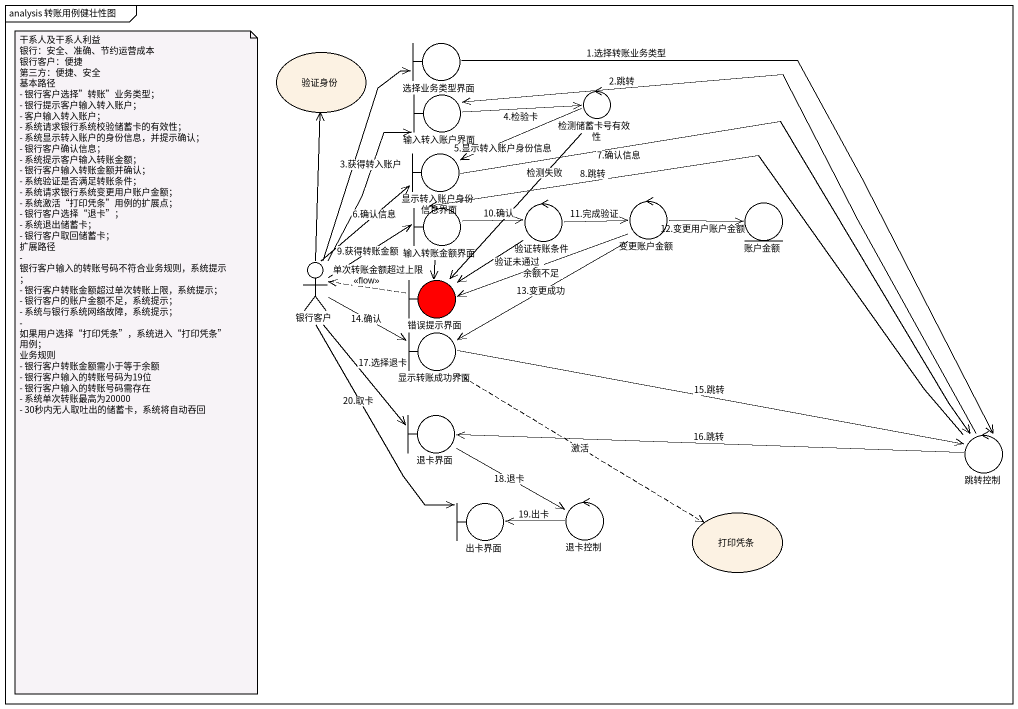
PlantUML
@startuml
mainframe analysis 转账用例健壮性图
boundary 选择业务类型界面
usecase 验证身份
boundary 输入转入账户界面
control 检测储蓄卡号有效性
boundary 显示转入账户身份信息界面
control 验证转账条件
control 变更账户金额
entity 账户金额
boundary 输入转账金额界面
actor 银行客户
boundary 错误提示界面 #FF0000
boundary 显示转账成功界面
boundary 退卡界面
control 跳转控制
boundary 出卡界面
control 退卡控制
usecase 打印凭条
选择业务类型界面 --> 跳转控制 : 1.选择转账业务类型
输入转入账户界面 -right-> 检测储蓄卡号有效性 : 4.检验卡
检测储蓄卡号有效性 -left-> 显示转入账户身份信息界面 : 5.显示转入账户身份信息
检测储蓄卡号有效性 --> 错误提示界面 : 检测失败
显示转入账户身份信息界面 -right-> 跳转控制 : 7.确认信息
验证转账条件 -right-> 变更账户金额 : 11.完成验证
验证转账条件 --> 错误提示界面 : 验证未通过
变更账户金额 -right-> 账户金额 : 12.变更用户账户金额
变更账户金额 -left-> 错误提示界面 : 余额不足
变更账户金额 --> 显示转账成功界面 : 13.变更成功
输入转账金额界面 -right-> 验证转账条件 : 10.确认
输入转账金额界面 --> 错误提示界面 : 单次转账金额超过上限
银行客户 -up-> 选择业务类型界面
银行客户 -up-> 验证身份
银行客户 -up-> 输入转入账户界面 : 3.获得转入账户
银行客户 -up-> 显示转入账户身份信息界面 : 6.确认信息
银行客户 -right-> 输入转账金额界面 : 9.获得转账金额
银行客户 -right-> 显示转账成功界面 : 14.确认
银行客户 --> 退卡界面 : 17.选择退卡
银行客户 --> 出卡界面 : 20.取卡
错误提示界面 .left.> 银行客户 : <<flow>>
显示转账成功界面 -right-> 跳转控制 : 15.跳转
显示转账成功界面 ..> 打印凭条 : 激活
退卡界面 -right-> 退卡控制 : 18.退卡
跳转控制 -up-> 输入转入账户界面 : 2.跳转
跳转控制 -left-> 输入转账金额界面 : 8.跳转
跳转控制 -left-> 退卡界面 : 16.跳转
退卡控制 -left-> 出卡界面 : 19.出卡
note as N1
  干系人及干系人利益
  银行：安全、准确、节约运营成本
  银行客户：便捷
  第三方：便捷、安全
  基本路径
  - 银行客户选择”转账”业务类型；
  - 银行提示客户输入转入账户；
  - 客户输入转入账户；
  - 系统请求银行系统校验储蓄卡的有效性；
  - 系统显示转入账户的身份信息，并提示确认；
  - 银行客户确认信息；
  - 系统提示客户输入转账金额；
  - 银行客户输入转账金额并确认；
  - 系统验证是否满足转账条件；
  - 系统请求银行系统变更用户账户金额；
  - 系统激活“打印凭条”用例的扩展点；
  - 银行客户选择“退卡”；
  - 系统退出储蓄卡；
  - 银行客户取回储蓄卡；
  扩展路径
  - 银行客户输入的转账号码不符合业务规则，系统提示；
  - 银行客户转账金额超过单次转账上限，系统提示；
  - 银行客户的账户金额不足，系统提示；
  - 系统与银行系统网络故障，系统提示；
  - 如果用户选择“打印凭条”，系统进入“打印凭条”用例；
  业务规则
  - 银行客户转账金额需小于等于余额
  - 银行客户输入的转账号码为19位
  - 银行客户输入的转账号码需存在
  - 系统单次转账最高为20000
  - 30秒内无人取吐出的储蓄卡，系统将自动吞回
end note
@enduml
